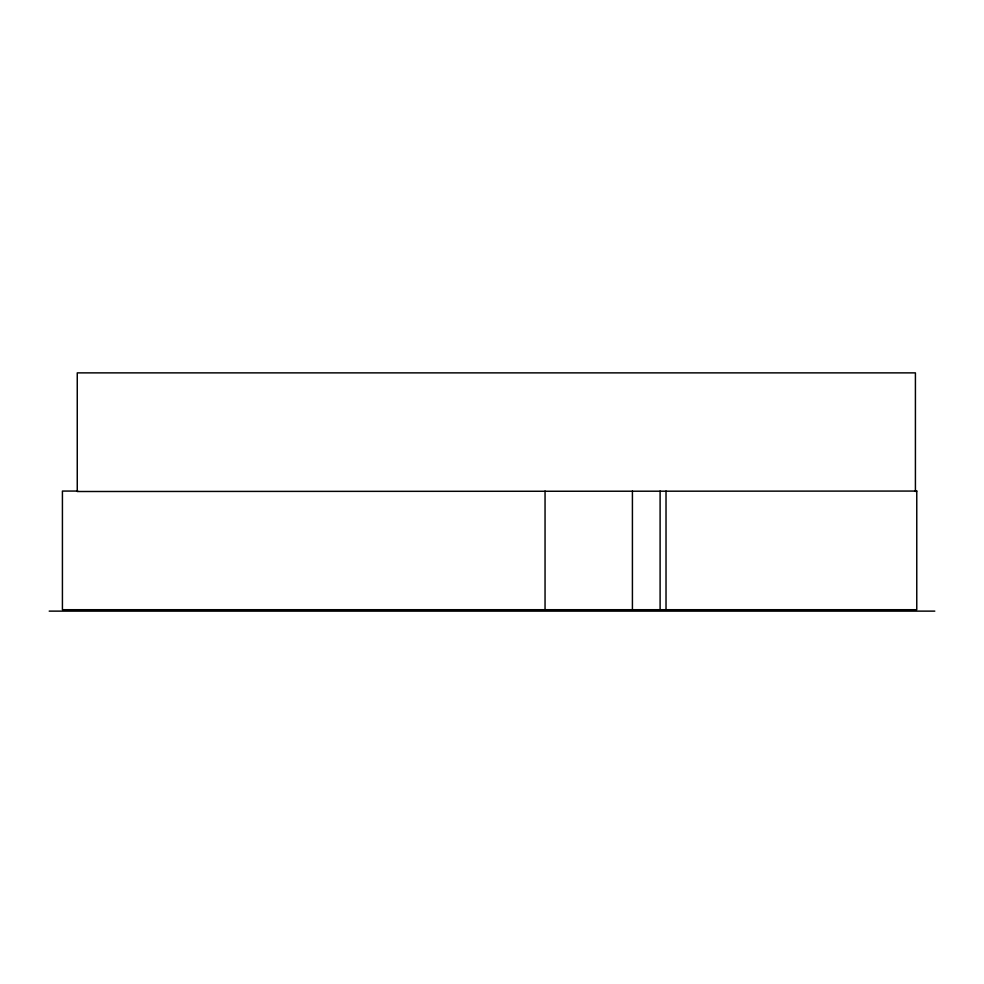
<?xml version="1.0" encoding="UTF-8"?>
<svg xmlns="http://www.w3.org/2000/svg" width="984" height="984" viewBox="0 0 984 984"><rect width="100%" height="100%" fill="white"/><g stroke="black" fill="none" stroke-linecap="round" stroke-linejoin="round"><path stroke-width="1.48" d="M915.415 491.508L915.415 372.874L77.256 372.874L77.256 491.508L916.768 491.065L916.768 609.711L62.422 609.711L62.422 491.065L77.797 491.065M915.415 491.065L916.768 491.065M49.2 611.125L934.8 611.125M666.02 491.065L666.02 609.711M660.104 491.065L660.104 609.711M632.417 491.065L632.417 609.711M545.05 491.065L545.05 609.711"/></g></svg>
